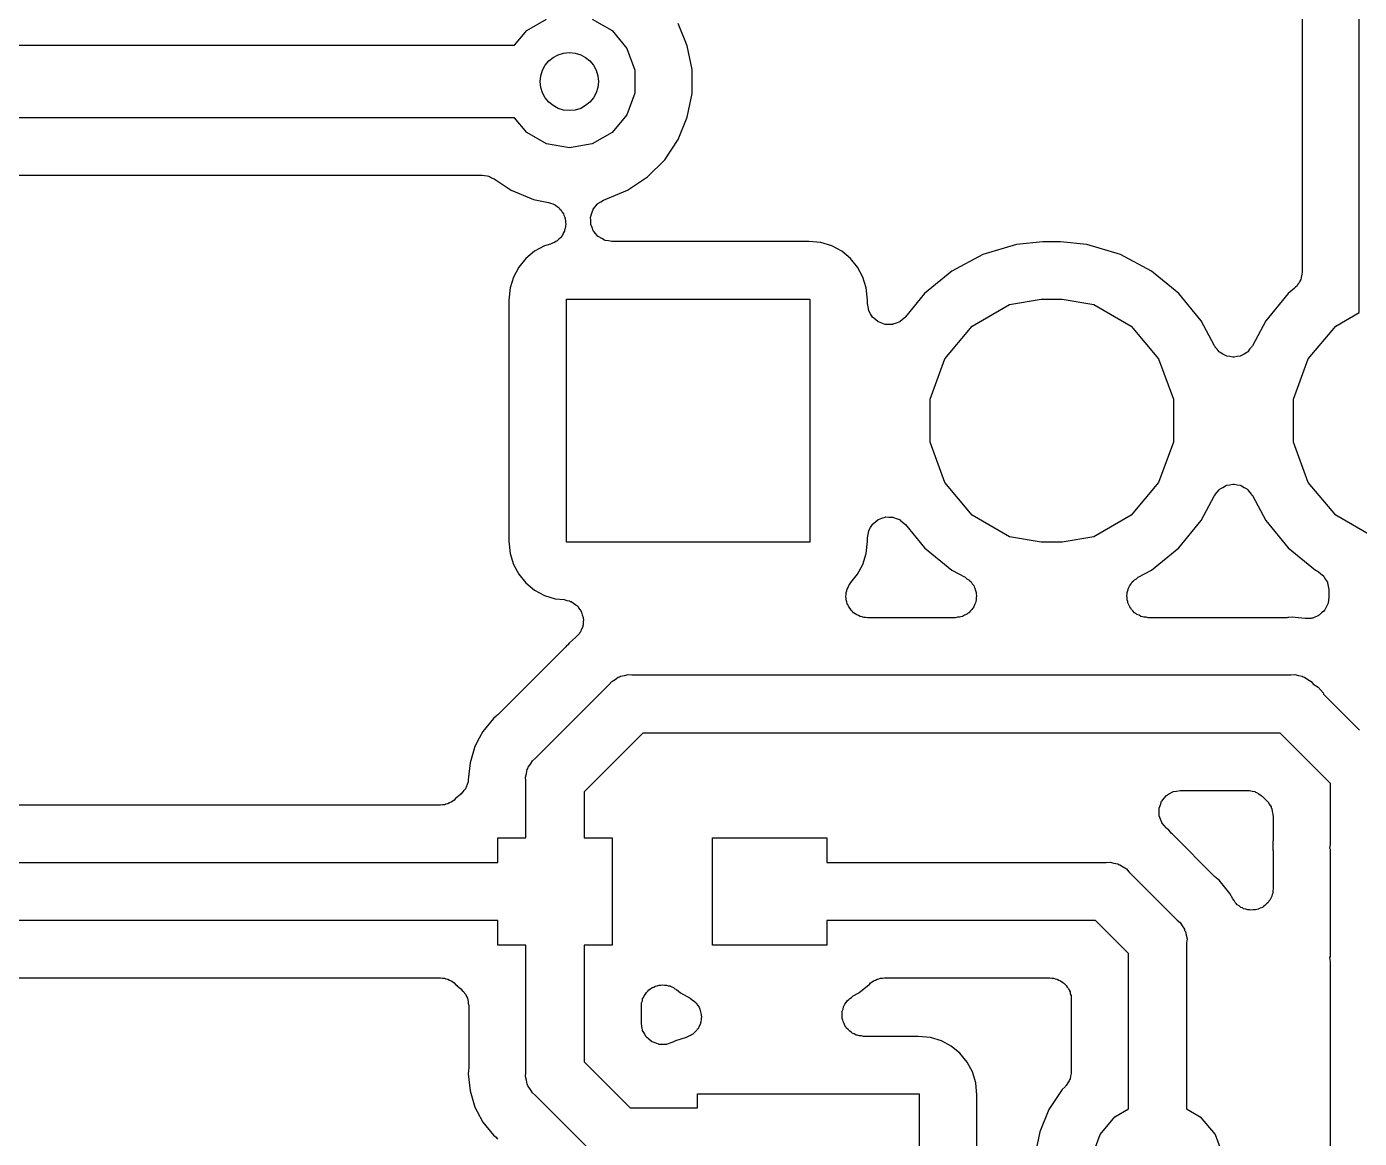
# Model space of a CAD drawing. Extents: x 91 to 190.2, y -113.9 to -59.9.
# Drawn here: x 111.2 to 120.51, y -99.36 to -91.59 of the extents above; entities that cross this region are included whole.
import ezdxf

# ---------------------------------------------------------------- set-up
doc = ezdxf.new("R2010")
doc.units = 0
doc.header["$MEASUREMENT"] = 0
doc.layers.add('BLACK', color=7, linetype='CONTINUOUS')

msp = doc.modelspace()

# ---------------------------------------------------------------- linework, layer by layer
at = {"layer": 'BLACK', "linetype": 'CONTINUOUS'}
for p, q in [((120.509, -93.5842), (120.509, -85.23)), ((120.109, -85.7747), (120.109, -93.3012)), ((114.606, -91.716), (114.692, -91.6144)), ((114.692, -91.6144), (114.831, -91.5337)), ((115.149, -91.5337), (115.288, -91.6144)), ((115.288, -91.6144), (115.392, -91.7379)), ((115.814, -91.72), (115.75, -91.564)), ((109.555, -91.716), (114.606, -91.716)), ((115.392, -91.7379), (115.447, -91.8894)), ((115.847, -91.8856), (115.814, -91.72)), ((115.447, -91.8894), (115.447, -92.0506)), ((115.847, -92.0544), (115.847, -91.8856)), ((115.447, -92.0506), (115.392, -92.2021)), ((115.814, -92.22), (115.847, -92.0544)), ((114.606, -92.224), (109.461, -92.224)), ((114.692, -92.3256), (114.606, -92.224)), ((115.392, -92.2021), (115.288, -92.3256)), ((115.75, -92.376), (115.814, -92.22)), ((114.831, -92.4063), (114.692, -92.3256)), ((115.288, -92.3256), (115.149, -92.4063)), ((114.99, -92.4343), (114.831, -92.4063)), ((115.149, -92.4063), (114.99, -92.4343)), ((115.656, -92.5164), (115.75, -92.376)), ((115.536, -92.6358), (115.656, -92.5164)), ((109.489, -92.624), (114.38, -92.624)), ((114.38, -92.624), (114.398, -92.6271)), ((114.398, -92.6271), (114.416, -92.6283)), ((114.416, -92.6283), (114.424, -92.6316)), ((114.424, -92.6316), (114.432, -92.633)), ((114.432, -92.633), (114.447, -92.642)), ((114.447, -92.642), (114.464, -92.6493)), ((115.396, -92.7296), (115.536, -92.6358)), ((114.464, -92.6493), (114.584, -92.7296)), ((114.584, -92.7296), (114.74, -92.7943)), ((115.229, -92.7988), (115.396, -92.7296)), ((114.74, -92.7943), (114.845, -92.8151)), ((114.845, -92.8151), (114.859, -92.8207)), ((114.859, -92.8207), (114.874, -92.8242)), ((114.874, -92.8242), (114.883, -92.8301)), ((114.883, -92.8301), (114.893, -92.8339)), ((115.171, -92.8448), (115.185, -92.8267)), ((115.185, -92.8267), (115.188, -92.825)), ((115.188, -92.825), (115.19, -92.8224)), ((115.19, -92.8224), (115.21, -92.811)), ((115.21, -92.811), (115.229, -92.7988)), ((114.893, -92.8339), (114.905, -92.8442)), ((114.905, -92.8442), (114.918, -92.8527)), ((114.918, -92.8527), (114.924, -92.8612)), ((114.924, -92.8612), (114.932, -92.8683)), ((114.932, -92.8683), (114.94, -92.8819)), ((114.94, -92.8819), (114.949, -92.8944)), ((114.949, -92.8944), (114.952, -92.9046)), ((114.952, -92.9046), (114.957, -92.914)), ((114.957, -92.914), (114.96, -92.9293)), ((115.138, -92.9178), (115.139, -92.9146)), ((115.139, -92.9406), (115.138, -92.9178)), ((115.139, -92.9113), (115.147, -92.8898)), ((115.139, -92.9146), (115.139, -92.9113)), ((115.147, -92.8898), (115.154, -92.8681)), ((115.154, -92.8681), (115.156, -92.8655)), ((115.156, -92.8655), (115.157, -92.8623)), ((115.157, -92.8623), (115.171, -92.8448)), ((114.955, -93.0165), (114.947, -93.0298)), ((114.957, -93.0061), (114.955, -93.0165)), ((114.961, -92.9962), (114.957, -93.0061)), ((114.96, -92.9293), (114.964, -92.9442)), ((114.962, -92.9807), (114.961, -92.9962)), ((114.965, -92.9655), (114.962, -92.9807)), ((114.964, -92.9442), (114.964, -92.9549)), ((114.964, -92.9549), (114.965, -92.9655)), ((115.139, -92.9634), (115.139, -92.9406)), ((115.14, -92.9665), (115.139, -92.9634)), ((115.14, -92.9698), (115.14, -92.9665)), ((115.149, -92.9909), (115.14, -92.9698)), ((115.157, -93.0123), (115.149, -92.9909)), ((115.159, -93.0149), (115.157, -93.0123)), ((115.16, -93.0179), (115.159, -93.0149)), ((115.175, -93.0348), (115.16, -93.0179)), ((114.859, -93.1057), (114.816, -93.1187)), ((114.873, -93.0987), (114.859, -93.1057)), ((114.887, -93.0937), (114.873, -93.0987)), ((114.896, -93.087), (114.887, -93.0937)), ((114.905, -93.0822), (114.896, -93.087)), ((114.916, -93.0708), (114.905, -93.0822)), ((114.928, -93.0611), (114.916, -93.0708)), ((114.934, -93.0519), (114.928, -93.0611)), ((114.941, -93.0442), (114.934, -93.0519)), ((114.947, -93.0298), (114.941, -93.0442)), ((115.19, -93.0522), (115.175, -93.0348)), ((115.193, -93.0539), (115.19, -93.0522)), ((115.195, -93.0563), (115.193, -93.0539)), ((115.216, -93.0669), (115.195, -93.0563)), ((115.235, -93.0783), (115.216, -93.0669)), ((115.239, -93.0789), (115.235, -93.0783)), ((115.241, -93.0804), (115.239, -93.0789)), ((115.264, -93.0834), (115.241, -93.0804)), ((115.287, -93.0873), (115.264, -93.0834)), ((116.663, -93.0873), (115.287, -93.0873)), ((116.748, -93.0958), (116.663, -93.0873)), ((116.824, -93.1187), (116.748, -93.0958)), ((118.115, -93.1081), (117.879, -93.1796)), ((118.299, -93.09), (118.115, -93.1081)), ((118.421, -93.09), (118.299, -93.09)), ((118.605, -93.1081), (118.421, -93.09)), ((118.841, -93.1796), (118.605, -93.1081)), ((114.747, -93.1558), (114.686, -93.2058)), ((114.816, -93.1187), (114.747, -93.1558)), ((116.893, -93.1558), (116.824, -93.1187)), ((116.954, -93.2058), (116.893, -93.1558)), ((117.879, -93.1796), (117.662, -93.2956)), ((119.058, -93.2956), (118.841, -93.1796)), ((114.636, -93.2667), (114.599, -93.3362)), ((114.686, -93.2058), (114.636, -93.2667)), ((117.004, -93.2667), (116.954, -93.2058)), ((117.041, -93.3362), (117.004, -93.2667)), ((117.662, -93.2956), (117.472, -93.4518)), ((119.248, -93.4518), (119.058, -93.2956)), ((114.599, -93.3362), (114.576, -93.4116)), ((117.064, -93.4116), (117.041, -93.3362)), ((120.08, -93.3869), (120.074, -93.3976)), ((120.088, -93.3776), (120.08, -93.3869)), ((120.093, -93.3645), (120.088, -93.3776)), ((120.1, -93.3525), (120.093, -93.3645)), ((120.102, -93.3403), (120.1, -93.3525)), ((120.106, -93.3288), (120.102, -93.3403)), ((120.107, -93.3149), (120.106, -93.3288)), ((120.109, -93.3012), (120.107, -93.3149)), ((114.576, -93.4116), (114.567, -93.4974)), ((117.073, -93.4974), (117.064, -93.4116)), ((117.472, -93.4518), (117.339, -93.6142)), ((119.404, -93.6422), (119.248, -93.4518)), ((120.012, -93.4518), (119.856, -93.6422)), ((120.054, -93.4171), (120.012, -93.4518)), ((120.063, -93.4065), (120.054, -93.4171)), ((120.074, -93.3976), (120.063, -93.4065)), ((114.567, -93.4974), (114.567, -95.1826)), ((114.97, -95.19), (114.97, -93.49)), ((114.97, -93.49), (116.67, -93.49)), ((116.67, -93.49), (116.67, -95.19)), ((117.073, -93.519), (117.073, -93.4974)), ((117.073, -93.5198), (117.073, -93.519)), ((117.073, -93.5207), (117.073, -93.5198)), ((117.077, -93.5454), (117.073, -93.5207)), ((117.082, -93.5703), (117.077, -93.5454)), ((117.082, -93.571), (117.082, -93.5703)), ((117.082, -93.5719), (117.082, -93.571)), ((117.095, -93.5935), (117.082, -93.5719)), ((117.805, -93.6788), (118.065, -93.5289)), ((118.065, -93.5289), (118.286, -93.49)), ((118.286, -93.49), (118.434, -93.49)), ((118.434, -93.49), (118.655, -93.5289)), ((118.655, -93.5289), (118.915, -93.6788)), ((117.108, -93.6154), (117.095, -93.5935)), ((117.108, -93.616), (117.108, -93.6154)), ((117.109, -93.6167), (117.108, -93.616)), ((117.128, -93.6327), (117.109, -93.6167)), ((117.148, -93.6489), (117.128, -93.6327)), ((117.148, -93.6492), (117.148, -93.6489)), ((117.149, -93.6497), (117.148, -93.6492)), ((117.173, -93.6581), (117.149, -93.6497)), ((117.197, -93.6667), (117.173, -93.6581)), ((117.198, -93.667), (117.197, -93.6667)), ((117.197, -93.6667), (117.197, -93.6667)), ((117.223, -93.6667), (117.198, -93.667)), ((117.249, -93.6667), (117.223, -93.6667)), ((117.25, -93.6664), (117.249, -93.6665)), ((117.249, -93.6665), (117.249, -93.6667)), ((117.274, -93.6576), (117.25, -93.6664)), ((117.298, -93.6489), (117.274, -93.6576)), ((117.299, -93.6481), (117.298, -93.6484)), ((117.298, -93.6484), (117.298, -93.6489)), ((117.318, -93.6317), (117.299, -93.6481)), ((117.338, -93.6154), (117.318, -93.6317)), ((117.339, -93.6142), (117.338, -93.6147)), ((117.338, -93.6147), (117.338, -93.6154)), ((119.498, -93.8168), (119.404, -93.6422)), ((119.856, -93.6422), (119.762, -93.8168)), ((120.345, -93.6788), (120.509, -93.5842)), ((117.613, -93.9084), (117.805, -93.6788)), ((118.915, -93.6788), (119.107, -93.9084)), ((120.153, -93.9084), (120.345, -93.6788)), ((119.501, -93.8207), (119.498, -93.8168)), ((119.503, -93.8253), (119.501, -93.8207)), ((119.517, -93.8411), (119.503, -93.8253)), ((119.53, -93.8578), (119.517, -93.8411)), ((119.743, -93.8411), (119.73, -93.8578)), ((119.757, -93.8253), (119.743, -93.8411)), ((119.759, -93.8207), (119.757, -93.8253)), ((119.762, -93.8168), (119.759, -93.8207)), ((117.51, -94.1901), (117.613, -93.9084)), ((119.107, -93.9084), (119.21, -94.1901)), ((119.534, -93.8604), (119.53, -93.8578)), ((119.537, -93.8641), (119.534, -93.8604)), ((119.556, -93.8741), (119.537, -93.8641)), ((119.574, -93.8853), (119.556, -93.8741)), ((119.579, -93.8863), (119.574, -93.8853)), ((119.583, -93.8887), (119.579, -93.8863)), ((119.604, -93.8917), (119.583, -93.8887)), ((119.625, -93.896), (119.604, -93.8917)), ((119.63, -93.8953), (119.625, -93.896)), ((119.635, -93.896), (119.63, -93.8953)), ((119.656, -93.8917), (119.635, -93.896)), ((119.677, -93.8887), (119.656, -93.8917)), ((119.681, -93.8863), (119.677, -93.8887)), ((119.686, -93.8853), (119.681, -93.8863)), ((119.704, -93.8741), (119.686, -93.8853)), ((119.723, -93.8641), (119.704, -93.8741)), ((119.726, -93.8604), (119.723, -93.8641)), ((119.73, -93.8578), (119.726, -93.8604)), ((120.05, -94.1901), (120.153, -93.9084)), ((117.51, -94.4899), (117.51, -94.1901)), ((119.21, -94.1901), (119.21, -94.4899)), ((120.05, -94.4899), (120.05, -94.1901)), ((117.613, -94.7716), (117.51, -94.4899)), ((119.21, -94.4899), (119.107, -94.7716)), ((120.153, -94.7716), (120.05, -94.4899)), ((117.805, -95.0012), (117.613, -94.7716)), ((119.107, -94.7716), (118.915, -95.0012)), ((119.583, -94.7913), (119.604, -94.7883)), ((119.604, -94.7883), (119.625, -94.784)), ((119.625, -94.784), (119.63, -94.7847)), ((119.63, -94.7847), (119.635, -94.784)), ((119.635, -94.784), (119.656, -94.7883)), ((119.656, -94.7883), (119.677, -94.7913)), ((120.345, -95.0012), (120.153, -94.7716)), ((119.404, -95.0378), (119.498, -94.8632)), ((119.498, -94.8632), (119.501, -94.8593)), ((119.501, -94.8593), (119.503, -94.8547)), ((119.503, -94.8547), (119.517, -94.8389)), ((119.517, -94.8389), (119.53, -94.8222)), ((119.53, -94.8222), (119.534, -94.8196)), ((119.534, -94.8196), (119.537, -94.8159)), ((119.537, -94.8159), (119.556, -94.8059)), ((119.556, -94.8059), (119.574, -94.7947)), ((119.574, -94.7947), (119.579, -94.7937)), ((119.579, -94.7937), (119.583, -94.7913)), ((119.677, -94.7913), (119.681, -94.7937)), ((119.681, -94.7937), (119.686, -94.7947)), ((119.686, -94.7947), (119.704, -94.8059)), ((119.704, -94.8059), (119.723, -94.8159)), ((119.723, -94.8159), (119.726, -94.8196)), ((119.726, -94.8196), (119.73, -94.8222)), ((119.73, -94.8222), (119.743, -94.8389)), ((119.743, -94.8389), (119.757, -94.8547)), ((119.757, -94.8547), (119.759, -94.8593)), ((119.759, -94.8593), (119.762, -94.8632)), ((119.762, -94.8632), (119.856, -95.0378)), ((117.095, -95.0865), (117.108, -95.0646)), ((117.108, -95.064), (117.109, -95.0633)), ((117.108, -95.0646), (117.108, -95.064)), ((117.109, -95.0633), (117.128, -95.0473)), ((117.128, -95.0473), (117.148, -95.0311)), ((117.148, -95.0308), (117.149, -95.0303)), ((117.148, -95.0311), (117.148, -95.0308)), ((117.149, -95.0303), (117.173, -95.0219)), ((117.173, -95.0219), (117.197, -95.0133)), ((117.197, -95.0133), (117.198, -95.013)), ((117.197, -95.0133), (117.197, -95.0133)), ((117.198, -95.013), (117.223, -95.0133)), ((117.223, -95.0133), (117.249, -95.0133)), ((117.249, -95.0133), (117.249, -95.0135)), ((117.249, -95.0135), (117.25, -95.0136)), ((117.25, -95.0136), (117.274, -95.0224)), ((117.274, -95.0224), (117.298, -95.0311)), ((117.298, -95.0311), (117.298, -95.0316)), ((117.298, -95.0316), (117.299, -95.0319)), ((117.299, -95.0319), (117.318, -95.0483)), ((117.318, -95.0483), (117.338, -95.0646)), ((117.338, -95.0646), (117.338, -95.0653)), ((117.338, -95.0653), (117.339, -95.0658)), ((117.339, -95.0658), (117.472, -95.2282)), ((118.065, -95.1511), (117.805, -95.0012)), ((118.915, -95.0012), (118.655, -95.1511)), ((119.248, -95.2282), (119.404, -95.0378)), ((119.856, -95.0378), (120.012, -95.2282)), ((120.605, -95.1511), (120.345, -95.0012)), ((117.073, -95.1593), (117.077, -95.1346)), ((117.073, -95.1602), (117.073, -95.1593)), ((117.073, -95.161), (117.073, -95.1602)), ((117.077, -95.1346), (117.082, -95.1097)), ((117.082, -95.1081), (117.095, -95.0865)), ((117.082, -95.109), (117.082, -95.1081)), ((117.082, -95.1097), (117.082, -95.109)), ((118.286, -95.19), (118.065, -95.1511)), ((118.655, -95.1511), (118.434, -95.19)), ((114.567, -95.1826), (114.576, -95.2684)), ((116.67, -95.19), (114.97, -95.19)), ((117.064, -95.2684), (117.073, -95.1826)), ((117.073, -95.1826), (117.073, -95.161)), ((117.472, -95.2282), (117.662, -95.3844)), ((118.434, -95.19), (118.286, -95.19)), ((119.058, -95.3844), (119.248, -95.2282)), ((120.012, -95.2282), (120.202, -95.3844)), ((114.576, -95.2684), (114.599, -95.3438)), ((114.599, -95.3438), (114.636, -95.4133)), ((117.004, -95.4133), (117.041, -95.3438)), ((117.041, -95.3438), (117.064, -95.2684)), ((114.636, -95.4133), (114.686, -95.4742)), ((116.956, -95.4716), (117.004, -95.4133)), ((117.662, -95.3844), (117.756, -95.4345)), ((117.756, -95.4345), (117.768, -95.4441)), ((118.952, -95.4441), (118.964, -95.4345)), ((118.964, -95.4345), (119.058, -95.3844)), ((120.202, -95.3844), (120.218, -95.3926)), ((120.218, -95.3926), (120.219, -95.3941)), ((120.219, -95.3941), (120.222, -95.3949)), ((120.222, -95.3949), (120.24, -95.4101)), ((120.24, -95.4101), (120.258, -95.4247)), ((120.258, -95.4247), (120.26, -95.4268)), ((120.26, -95.4268), (120.262, -95.4284)), ((120.262, -95.4284), (120.274, -95.4489)), ((114.686, -95.4742), (114.747, -95.5242)), ((114.747, -95.5242), (114.816, -95.5613)), ((116.925, -95.5408), (116.929, -95.5292)), ((116.929, -95.5292), (116.931, -95.517)), ((116.931, -95.517), (116.938, -95.5049)), ((116.938, -95.5049), (116.942, -95.4918)), ((116.942, -95.4918), (116.95, -95.4824)), ((116.95, -95.4824), (116.956, -95.4716)), ((117.768, -95.4441), (117.782, -95.4519)), ((117.782, -95.4519), (117.789, -95.4601)), ((117.789, -95.4601), (117.797, -95.4667)), ((117.797, -95.4667), (117.805, -95.4799)), ((117.805, -95.4799), (117.815, -95.4918)), ((117.815, -95.4918), (117.819, -95.5018)), ((117.819, -95.5018), (117.824, -95.5109)), ((117.824, -95.5109), (117.828, -95.5261)), ((117.828, -95.5261), (117.833, -95.5408)), ((118.887, -95.5408), (118.892, -95.5261)), ((118.892, -95.5261), (118.896, -95.5109)), ((118.896, -95.5109), (118.901, -95.5018)), ((118.901, -95.5018), (118.905, -95.4918)), ((118.905, -95.4918), (118.915, -95.4799)), ((118.915, -95.4799), (118.923, -95.4667)), ((118.923, -95.4667), (118.931, -95.4601)), ((118.931, -95.4601), (118.938, -95.4519)), ((118.938, -95.4519), (118.952, -95.4441)), ((120.274, -95.4489), (120.286, -95.469)), ((120.286, -95.469), (120.287, -95.4714)), ((120.287, -95.4714), (120.288, -95.4735)), ((120.288, -95.4735), (120.292, -95.4968)), ((120.292, -95.4968), (120.297, -95.5199)), ((120.297, -95.5199), (120.296, -95.5224)), ((120.296, -95.5224), (120.297, -95.5249)), ((120.297, -95.5249), (120.297, -95.5737)), ((114.816, -95.5613), (114.892, -95.5842)), ((114.892, -95.5842), (114.953, -95.5903)), ((114.953, -95.5903), (114.972, -95.5956)), ((114.972, -95.5956), (114.991, -95.5992)), ((114.991, -95.5992), (114.997, -95.6025)), ((114.997, -95.6025), (115.003, -95.6043)), ((115.003, -95.6043), (115.019, -95.6157)), ((115.019, -95.6157), (115.036, -95.6257)), ((115.036, -95.6257), (115.04, -95.6308)), ((116.922, -95.5684), (116.925, -95.5547)), ((116.925, -95.5805), (116.922, -95.5684)), ((116.925, -95.5547), (116.925, -95.5408)), ((116.925, -95.5928), (116.925, -95.5805)), ((116.929, -95.6059), (116.925, -95.5928)), ((116.932, -95.6196), (116.929, -95.6059)), ((116.938, -95.6302), (116.932, -95.6196)), ((117.828, -95.6135), (117.821, -95.6272)), ((117.829, -95.6029), (117.828, -95.6135)), ((117.833, -95.5928), (117.829, -95.6029)), ((117.833, -95.5408), (117.833, -95.5514)), ((117.833, -95.5514), (117.835, -95.5619)), ((117.835, -95.5619), (117.833, -95.5773)), ((117.833, -95.5773), (117.833, -95.5928)), ((118.885, -95.5619), (118.887, -95.5514)), ((118.887, -95.5773), (118.885, -95.5619)), ((118.887, -95.5514), (118.887, -95.5408)), ((118.887, -95.5928), (118.887, -95.5773)), ((118.891, -95.6029), (118.887, -95.5928)), ((118.892, -95.6135), (118.891, -95.6029)), ((118.899, -95.6272), (118.892, -95.6135)), ((120.288, -95.625), (120.278, -95.6426)), ((120.289, -95.6193), (120.288, -95.625)), ((120.291, -95.6141), (120.289, -95.6193)), ((120.293, -95.5938), (120.291, -95.6141)), ((120.297, -95.5737), (120.293, -95.5938)), ((115.04, -95.6308), (115.046, -95.6347)), ((115.046, -95.6347), (115.057, -95.6508)), ((115.057, -95.6508), (115.069, -95.666)), ((115.069, -95.666), (115.071, -95.6722)), ((115.071, -95.6722), (115.075, -95.6777)), ((115.075, -95.6777), (115.08, -95.6966)), ((115.08, -95.6966), (115.087, -95.7151)), ((115.087, -95.7151), (115.087, -95.7217)), ((116.942, -95.6418), (116.938, -95.6302)), ((116.951, -95.6525), (116.942, -95.6418)), ((116.958, -95.6645), (116.951, -95.6525)), ((116.968, -95.6723), (116.958, -95.6645)), ((116.976, -95.6817), (116.968, -95.6723)), ((116.988, -95.6887), (116.976, -95.6817)), ((116.999, -95.6975), (116.988, -95.6887)), ((117.01, -95.7016), (116.999, -95.6975)), ((117.021, -95.7078), (117.01, -95.7016)), ((117.035, -95.7102), (117.021, -95.7078)), ((117.048, -95.7148), (117.035, -95.7102)), ((117.06, -95.7147), (117.048, -95.7148)), ((117.072, -95.7168), (117.06, -95.7147)), ((117.685, -95.7168), (117.072, -95.7168)), ((117.701, -95.7141), (117.685, -95.7168)), ((117.716, -95.7136), (117.701, -95.7141)), ((117.726, -95.7096), (117.716, -95.7136)), ((117.737, -95.7078), (117.726, -95.7096)), ((117.75, -95.7), (117.737, -95.7078)), ((117.764, -95.6942), (117.75, -95.7)), ((117.772, -95.687), (117.764, -95.6942)), ((117.782, -95.6817), (117.772, -95.687)), ((117.792, -95.6698), (117.782, -95.6817)), ((117.803, -95.6594), (117.792, -95.6698)), ((117.808, -95.65), (117.803, -95.6594)), ((117.815, -95.6418), (117.808, -95.65)), ((117.821, -95.6272), (117.815, -95.6418)), ((118.905, -95.6418), (118.899, -95.6272)), ((118.912, -95.65), (118.905, -95.6418)), ((118.917, -95.6594), (118.912, -95.65)), ((118.928, -95.6698), (118.917, -95.6594)), ((118.938, -95.6817), (118.928, -95.6698)), ((118.948, -95.687), (118.938, -95.6817)), ((118.956, -95.6942), (118.948, -95.687)), ((118.97, -95.7), (118.956, -95.6942)), ((118.983, -95.7078), (118.97, -95.7)), ((118.994, -95.7096), (118.983, -95.7078)), ((119.004, -95.7136), (118.994, -95.7096)), ((119.019, -95.7141), (119.004, -95.7136)), ((119.035, -95.7168), (119.019, -95.7141)), ((120.003, -95.7168), (119.035, -95.7168)), ((120.01, -95.7155), (120.003, -95.7168)), ((120.018, -95.7161), (120.01, -95.7155)), ((120.04, -95.7139), (120.018, -95.7161)), ((120.062, -95.7161), (120.04, -95.7139)), ((120.132, -95.723), (120.062, -95.7161)), ((120.062, -95.7161), (120.062, -95.7161)), ((120.178, -95.7194), (120.173, -95.7214)), ((120.184, -95.719), (120.178, -95.7194)), ((120.203, -95.7106), (120.184, -95.719)), ((120.222, -95.7036), (120.203, -95.7106)), ((120.226, -95.6999), (120.222, -95.7036)), ((120.231, -95.6975), (120.226, -95.6999)), ((120.246, -95.6832), (120.231, -95.6975)), ((120.262, -95.6701), (120.246, -95.6832)), ((120.265, -95.6651), (120.262, -95.6701)), ((120.269, -95.661), (120.265, -95.6651)), ((120.278, -95.6426), (120.269, -95.661)), ((115.075, -95.7976), (115.068, -95.816)), ((115.083, -95.78), (115.075, -95.7976)), ((115.084, -95.7734), (115.083, -95.78)), ((115.086, -95.7672), (115.084, -95.7734)), ((115.088, -95.7281), (115.086, -95.7476)), ((115.086, -95.7476), (115.086, -95.7672)), ((115.087, -95.7217), (115.088, -95.7281)), ((120.152, -95.7214), (120.132, -95.723)), ((120.173, -95.7214), (120.152, -95.7214)), ((114.99, -95.8914), (114.976, -95.9087)), ((115.034, -95.8555), (114.99, -95.8914)), ((115.046, -95.8407), (115.034, -95.8555)), ((115.061, -95.8269), (115.046, -95.8407)), ((115.063, -95.821), (115.061, -95.8269)), ((115.068, -95.816), (115.063, -95.821)), ((114.966, -95.9196), (114.49, -96.3959)), ((114.97, -95.9136), (114.966, -95.9196)), ((114.976, -95.9087), (114.97, -95.9136)), ((114.753, -96.6986), (115.269, -96.1826)), ((115.269, -96.1826), (115.286, -96.1619)), ((115.286, -96.1619), (115.309, -96.1485)), ((115.309, -96.1485), (115.331, -96.133)), ((115.331, -96.133), (115.34, -96.1306)), ((115.34, -96.1306), (115.348, -96.1261)), ((115.348, -96.1261), (115.375, -96.1214)), ((115.375, -96.1214), (115.401, -96.1145)), ((115.401, -96.1145), (115.427, -96.1168)), ((115.427, -96.1168), (120.031, -96.1168)), ((120.031, -96.1168), (120.058, -96.1145)), ((120.058, -96.1145), (120.084, -96.1214)), ((120.084, -96.1214), (120.111, -96.1261)), ((120.111, -96.1261), (120.118, -96.1306)), ((120.118, -96.1306), (120.127, -96.133)), ((120.127, -96.133), (120.149, -96.1485)), ((120.149, -96.1485), (120.173, -96.1619)), ((120.173, -96.1619), (120.19, -96.1826)), ((120.19, -96.1826), (120.191, -96.1841)), ((120.191, -96.1841), (120.222, -96.2015)), ((120.222, -96.2015), (120.256, -96.2426)), ((120.256, -96.2426), (120.26, -96.2522)), ((120.26, -96.2522), (120.51, -96.5026)), ((114.461, -96.42), (114.386, -96.5119)), ((114.479, -96.4058), (114.461, -96.42)), ((114.484, -96.4002), (114.479, -96.4058)), ((114.49, -96.3959), (114.484, -96.4002)), ((114.386, -96.5119), (114.361, -96.5583)), ((115.503, -96.5232), (115.093, -96.9328)), ((119.956, -96.5232), (115.503, -96.5232)), ((120.307, -96.8742), (119.956, -96.5232)), ((114.33, -96.6166), (114.296, -96.7304)), ((114.361, -96.5583), (114.33, -96.6166)), ((114.361, -96.5583), (114.361, -96.5583)), ((114.296, -96.7304), (114.284, -96.85)), ((114.703, -96.7614), (114.718, -96.7393)), ((114.718, -96.7393), (114.732, -96.716)), ((114.732, -96.716), (114.753, -96.6986)), ((114.684, -96.8306), (114.691, -96.8046)), ((114.687, -96.8575), (114.684, -96.8306)), ((114.691, -96.8046), (114.696, -96.778)), ((114.696, -96.778), (114.701, -96.7702)), ((114.701, -96.7702), (114.703, -96.7614)), ((114.251, -96.9266), (114.239, -96.9425)), ((114.264, -96.9117), (114.251, -96.9266)), ((114.266, -96.9055), (114.264, -96.9117)), ((114.27, -96.9001), (114.266, -96.9055)), ((114.275, -96.8813), (114.27, -96.9001)), ((114.282, -96.8629), (114.275, -96.8813)), ((114.284, -96.85), (114.282, -96.8563)), ((114.282, -96.8563), (114.282, -96.8629)), ((114.687, -97.255), (114.687, -96.8575)), ((119.208, -96.9322), (119.232, -96.9279)), ((119.232, -96.9279), (119.257, -96.9232)), ((119.257, -96.9232), (119.258, -96.9233)), ((119.258, -96.9233), (119.259, -96.9232)), ((119.259, -96.9232), (119.728, -96.9232)), ((119.728, -96.9232), (119.735, -96.9243)), ((119.735, -96.9243), (119.741, -96.9238)), ((119.741, -96.9238), (119.76, -96.9288)), ((119.76, -96.9288), (119.779, -96.9322)), ((120.307, -97.0222), (120.307, -96.8742)), ((114.128, -97.0199), (114.117, -97.0242)), ((114.14, -97.0178), (114.128, -97.0199)), ((114.152, -97.0108), (114.14, -97.0178)), ((114.165, -97.0059), (114.152, -97.0108)), ((114.175, -96.9979), (114.165, -97.0059)), ((114.185, -96.9917), (114.175, -96.9979)), ((114.194, -96.981), (114.185, -96.9917)), ((114.205, -96.972), (114.194, -96.981)), ((114.206, -96.9708), (114.205, -96.972)), ((114.23, -96.9512), (114.206, -96.9708)), ((114.234, -96.9462), (114.23, -96.9512)), ((114.239, -96.9425), (114.234, -96.9462)), ((115.093, -96.9328), (115.093, -97.255)), ((119.12, -97.0235), (119.128, -96.9996)), ((119.128, -96.9996), (119.129, -96.999)), ((119.129, -96.9982), (119.145, -96.9788)), ((119.129, -96.999), (119.129, -96.9982)), ((119.145, -96.9788), (119.161, -96.9594)), ((119.161, -96.9594), (119.162, -96.9589)), ((119.162, -96.9583), (119.184, -96.9457)), ((119.162, -96.9589), (119.162, -96.9583)), ((119.184, -96.9457), (119.206, -96.9328)), ((119.206, -96.9328), (119.207, -96.9327)), ((119.207, -96.9327), (119.208, -96.9322)), ((119.779, -96.9322), (119.785, -96.9355)), ((119.785, -96.9355), (119.791, -96.9373)), ((119.791, -96.9373), (119.807, -96.9485)), ((119.807, -96.9485), (119.824, -96.9583)), ((119.824, -96.9583), (119.829, -96.9633)), ((119.829, -96.9633), (119.834, -96.9671)), ((119.834, -96.9671), (119.863, -96.9959)), ((119.863, -96.9959), (119.867, -97.0013)), ((119.867, -97.0013), (119.872, -97.0056)), ((119.872, -97.0056), (119.882, -97.0225)), ((119.882, -97.0225), (119.893, -97.0386)), ((120.307, -97.2922), (120.307, -97.0222)), ((120.307, -97.0222), (120.307, -97.0222)), ((114.089, -97.0268), (110.072, -97.0268)), ((114.103, -97.0244), (114.089, -97.0268)), ((114.117, -97.0242), (114.103, -97.0244)), ((119.111, -97.0472), (119.12, -97.0235)), ((119.111, -97.048), (119.111, -97.0472)), ((119.111, -97.0488), (119.111, -97.048)), ((119.111, -97.074), (119.111, -97.0488)), ((119.111, -97.0992), (119.111, -97.074)), ((119.111, -97.1), (119.111, -97.0992)), ((119.111, -97.1009), (119.111, -97.1)), ((119.12, -97.1245), (119.111, -97.1009)), ((119.893, -97.0386), (119.894, -97.045)), ((119.894, -97.045), (119.898, -97.0507)), ((119.898, -97.0507), (119.901, -97.07)), ((119.901, -97.07), (119.906, -97.0889)), ((119.906, -97.0889), (119.906, -97.0955)), ((119.906, -97.0955), (119.907, -97.102)), ((119.907, -97.102), (119.907, -97.273)), ((119.129, -97.1482), (119.12, -97.1245)), ((119.129, -97.1488), (119.129, -97.1482)), ((119.13, -97.1496), (119.129, -97.1488)), ((119.146, -97.1687), (119.13, -97.1496)), ((119.162, -97.1881), (119.146, -97.1687)), ((119.163, -97.1885), (119.162, -97.1881)), ((119.164, -97.1892), (119.163, -97.1885)), ((119.179, -97.2014), (119.164, -97.1892)), ((119.193, -97.2187), (119.179, -97.2014)), ((114.49, -97.4268), (114.49, -97.255)), ((114.49, -97.255), (114.687, -97.255)), ((115.093, -97.255), (115.29, -97.255)), ((115.29, -97.255), (115.29, -98.005)), ((115.99, -98.005), (115.99, -97.255)), ((115.99, -97.255), (116.79, -97.255)), ((116.79, -97.255), (116.79, -97.4268)), ((119.198, -97.2236), (119.193, -97.2187)), ((119.203, -97.2296), (119.198, -97.2236)), ((119.5, -97.5273), (119.203, -97.2296)), ((119.906, -97.2877), (119.904, -97.31)), ((119.907, -97.273), (119.906, -97.2803)), ((119.906, -97.2803), (119.906, -97.2877)), ((120.304, -97.328), (120.307, -97.3011)), ((120.307, -97.3011), (120.307, -97.2922)), ((120.307, -97.2922), (120.307, -97.2922)), ((119.904, -97.31), (119.906, -97.3323)), ((119.906, -97.3323), (119.906, -97.3397)), ((119.906, -97.3397), (119.907, -97.347)), ((119.907, -97.347), (119.907, -97.611)), ((120.307, -97.3367), (120.304, -97.328)), ((120.307, -98.0832), (120.307, -97.3367)), ((109.844, -97.4268), (114.49, -97.4268)), ((116.79, -97.4268), (118.741, -97.4268)), ((118.741, -97.4268), (118.768, -97.4245)), ((118.768, -97.4245), (118.794, -97.4314)), ((118.794, -97.4314), (118.821, -97.4361)), ((118.821, -97.4361), (118.828, -97.4406)), ((118.828, -97.4406), (118.837, -97.443)), ((118.837, -97.443), (118.859, -97.4585)), ((118.859, -97.4585), (118.883, -97.4719)), ((118.883, -97.4719), (118.9, -97.4926)), ((118.9, -97.4926), (119.237, -97.83)), ((119.506, -97.5316), (119.5, -97.5273)), ((119.511, -97.5372), (119.506, -97.5316)), ((119.529, -97.5514), (119.511, -97.5372)), ((119.604, -97.6433), (119.529, -97.5514)), ((119.625, -97.6817), (119.604, -97.6433)), ((119.898, -97.6623), (119.89, -97.6758)), ((119.9, -97.6518), (119.898, -97.6623)), ((119.904, -97.6418), (119.9, -97.6518)), ((119.907, -97.611), (119.904, -97.6263)), ((119.904, -97.6263), (119.904, -97.6418)), ((119.634, -97.6939), (119.625, -97.6817)), ((119.642, -97.7074), (119.634, -97.6939)), ((119.65, -97.7143), (119.642, -97.7074)), ((119.657, -97.7227), (119.65, -97.7143)), ((119.67, -97.7309), (119.657, -97.7227)), ((119.682, -97.7409), (119.67, -97.7309)), ((119.692, -97.7445), (119.682, -97.7409)), ((119.701, -97.7502), (119.692, -97.7445)), ((119.716, -97.7534), (119.701, -97.7502)), ((119.731, -97.7587), (119.716, -97.7534)), ((119.741, -97.7587), (119.731, -97.7587)), ((119.752, -97.7609), (119.741, -97.7587)), ((119.767, -97.7587), (119.752, -97.7609)), ((119.783, -97.7587), (119.767, -97.7587)), ((119.793, -97.755), (119.783, -97.7587)), ((119.803, -97.7535), (119.793, -97.755)), ((119.817, -97.7462), (119.803, -97.7535)), ((119.832, -97.7409), (119.817, -97.7462)), ((119.84, -97.734), (119.832, -97.7409)), ((119.849, -97.729), (119.84, -97.734)), ((119.86, -97.7174), (119.849, -97.729)), ((119.872, -97.7074), (119.86, -97.7174)), ((119.877, -97.6981), (119.872, -97.7074)), ((119.884, -97.6902), (119.877, -97.6981)), ((119.89, -97.6758), (119.884, -97.6902)), ((114.49, -97.8332), (109.769, -97.8332)), ((114.49, -98.005), (114.49, -97.8332)), ((118.666, -97.8332), (116.79, -97.8332)), ((116.79, -97.8332), (116.79, -98.005)), ((118.897, -98.0642), (118.666, -97.8332)), ((119.237, -97.83), (119.258, -97.8474)), ((119.258, -97.8474), (119.272, -97.8707)), ((119.272, -97.8707), (119.287, -97.8928)), ((119.287, -97.8928), (119.289, -97.9016)), ((119.289, -97.9016), (119.294, -97.9094)), ((119.294, -97.9094), (119.299, -97.936)), ((119.299, -97.936), (119.306, -97.962)), ((114.687, -98.005), (114.49, -98.005)), ((114.687, -98.8961), (114.687, -98.005)), ((115.29, -98.005), (115.093, -98.005)), ((115.093, -98.005), (115.093, -98.8208)), ((116.79, -98.005), (115.99, -98.005)), ((119.306, -97.962), (119.303, -97.9889)), ((119.303, -97.9889), (119.303, -99.1494)), ((118.897, -99.1494), (118.897, -98.0642)), ((120.304, -98.092), (120.307, -98.0832)), ((120.307, -98.1189), (120.304, -98.092)), ((120.307, -100.461), (120.307, -98.1189)), ((109.797, -98.2332), (114.089, -98.2332)), ((114.089, -98.2332), (114.103, -98.2356)), ((117.177, -98.2356), (117.191, -98.2332)), ((117.191, -98.2332), (118.347, -98.2332)), ((118.347, -98.2332), (118.36, -98.2355)), ((114.103, -98.2356), (114.117, -98.2358)), ((114.117, -98.2358), (114.128, -98.2401)), ((114.128, -98.2401), (114.14, -98.2422)), ((114.14, -98.2422), (114.152, -98.2492)), ((114.152, -98.2492), (114.165, -98.2541)), ((114.165, -98.2541), (114.175, -98.2621)), ((114.175, -98.2621), (114.185, -98.2683)), ((114.185, -98.2683), (114.194, -98.279)), ((114.194, -98.279), (114.205, -98.288)), ((114.205, -98.288), (114.206, -98.2892)), ((114.206, -98.2892), (114.232, -98.3107)), ((114.232, -98.3107), (114.241, -98.3213)), ((114.241, -98.3213), (114.252, -98.3302)), ((115.538, -98.3276), (115.546, -98.318)), ((115.546, -98.318), (115.558, -98.3109)), ((115.558, -98.3109), (115.568, -98.302)), ((115.568, -98.302), (115.58, -98.2978)), ((115.58, -98.2978), (115.59, -98.2915)), ((115.59, -98.2915), (115.604, -98.2889)), ((115.604, -98.2889), (115.617, -98.2842)), ((115.617, -98.2842), (115.629, -98.2842)), ((115.629, -98.2842), (115.642, -98.2819)), ((115.642, -98.2819), (115.655, -98.2842)), ((115.655, -98.2842), (115.669, -98.2842)), ((115.669, -98.2842), (115.681, -98.2884)), ((115.681, -98.2884), (115.693, -98.2904)), ((115.693, -98.2904), (115.705, -98.2972)), ((115.705, -98.2972), (115.718, -98.302)), ((115.718, -98.302), (115.728, -98.3099)), ((115.728, -98.3099), (115.738, -98.3159)), ((115.738, -98.3159), (115.767, -98.3392)), ((117.013, -98.3392), (117.074, -98.2892)), ((117.074, -98.2892), (117.075, -98.288)), ((117.075, -98.288), (117.086, -98.279)), ((117.086, -98.279), (117.095, -98.2683)), ((117.095, -98.2683), (117.105, -98.2621)), ((117.105, -98.2621), (117.115, -98.2541)), ((117.115, -98.2541), (117.128, -98.2492)), ((117.128, -98.2492), (117.14, -98.2422)), ((117.14, -98.2422), (117.152, -98.2401)), ((117.152, -98.2401), (117.163, -98.2358)), ((117.163, -98.2358), (117.177, -98.2356)), ((118.36, -98.2355), (118.373, -98.2355)), ((118.373, -98.2355), (118.385, -98.24)), ((118.385, -98.24), (118.398, -98.2422)), ((118.398, -98.2422), (118.409, -98.2488)), ((118.409, -98.2488), (118.422, -98.2533)), ((118.422, -98.2533), (118.432, -98.2617)), ((118.432, -98.2617), (118.443, -98.2683)), ((118.443, -98.2683), (118.452, -98.2783)), ((118.452, -98.2783), (118.462, -98.2868)), ((118.462, -98.2868), (118.468, -98.2981)), ((118.468, -98.2981), (118.477, -98.3082)), ((118.477, -98.3082), (118.481, -98.3205)), ((118.481, -98.3205), (118.488, -98.3319)), ((114.252, -98.3302), (114.258, -98.3409)), ((114.258, -98.3409), (114.266, -98.3502)), ((114.266, -98.3502), (114.271, -98.3633)), ((114.271, -98.3633), (114.278, -98.3753)), ((114.278, -98.3753), (114.28, -98.3875)), ((114.28, -98.3875), (114.284, -98.399)), ((114.284, -98.399), (114.284, -98.4129)), ((114.284, -98.4129), (114.287, -98.4266)), ((115.493, -98.4319), (115.495, -98.4198)), ((115.495, -98.4075), (115.5, -98.3943)), ((115.495, -98.4198), (115.495, -98.4075)), ((115.5, -98.3943), (115.502, -98.3806)), ((115.502, -98.3806), (115.508, -98.3699)), ((115.508, -98.3699), (115.512, -98.3583)), ((115.512, -98.3583), (115.521, -98.3475)), ((115.521, -98.3475), (115.528, -98.3355)), ((115.528, -98.3355), (115.538, -98.3276)), ((115.767, -98.3392), (115.834, -98.375)), ((115.834, -98.375), (115.849, -98.3871)), ((115.849, -98.3871), (115.865, -98.3978)), ((115.865, -98.3978), (115.869, -98.4031)), ((115.869, -98.4031), (115.875, -98.4072)), ((115.875, -98.4072), (115.885, -98.4238)), ((116.911, -98.4274), (116.915, -98.4173)), ((116.915, -98.4173), (116.925, -98.4054)), ((116.925, -98.4054), (116.933, -98.3922)), ((116.933, -98.3922), (116.942, -98.3856)), ((116.942, -98.3856), (116.949, -98.3774)), ((116.949, -98.3774), (116.962, -98.3697)), ((116.962, -98.3697), (116.974, -98.3601)), ((116.974, -98.3601), (117.013, -98.3392)), ((118.488, -98.3319), (118.49, -98.3448)), ((118.49, -98.3448), (118.495, -98.3572)), ((118.495, -98.3572), (118.495, -98.3703)), ((118.495, -98.3703), (118.497, -98.3832)), ((118.497, -98.3832), (118.497, -98.8888)), ((114.287, -98.4266), (114.287, -98.868)), ((115.493, -98.5506), (115.493, -98.4319)), ((115.885, -98.4238), (115.897, -98.4395)), ((115.897, -98.4395), (115.899, -98.4458)), ((115.899, -98.4458), (115.902, -98.4514)), ((115.902, -98.4514), (115.906, -98.4706)), ((115.906, -98.4706), (115.912, -98.4893)), ((115.913, -98.5024), (115.91, -98.5218)), ((115.912, -98.4893), (115.912, -98.4959)), ((115.912, -98.4959), (115.913, -98.5024)), ((116.895, -98.4874), (116.897, -98.477)), ((116.897, -98.5028), (116.895, -98.4874)), ((116.897, -98.4663), (116.903, -98.4517)), ((116.897, -98.477), (116.897, -98.4663)), ((116.897, -98.5184), (116.897, -98.5028)), ((116.903, -98.4517), (116.906, -98.4365)), ((116.906, -98.4365), (116.911, -98.4274)), ((115.497, -98.5739), (115.493, -98.5506)), ((115.501, -98.5973), (115.497, -98.5739)), ((115.502, -98.5995), (115.501, -98.5973)), ((115.502, -98.6019), (115.502, -98.5995)), ((115.514, -98.6224), (115.502, -98.6019)), ((115.881, -98.5999), (115.866, -98.613)), ((115.884, -98.5941), (115.881, -98.5999)), ((115.889, -98.5892), (115.884, -98.5941)), ((115.896, -98.5712), (115.889, -98.5892)), ((115.906, -98.5539), (115.896, -98.5712)), ((115.909, -98.5413), (115.906, -98.5474)), ((115.906, -98.5474), (115.906, -98.5539)), ((115.91, -98.5218), (115.909, -98.5413)), ((116.901, -98.5284), (116.897, -98.5184)), ((116.902, -98.539), (116.901, -98.5284)), ((116.91, -98.5527), (116.902, -98.539)), ((116.915, -98.5673), (116.91, -98.5527)), ((116.922, -98.5755), (116.915, -98.5673)), ((116.927, -98.5849), (116.922, -98.5755)), ((116.939, -98.5953), (116.927, -98.5849)), ((116.949, -98.6072), (116.939, -98.5953)), ((115.525, -98.6432), (115.514, -98.6224)), ((115.527, -98.6449), (115.525, -98.6432)), ((115.528, -98.647), (115.527, -98.6449)), ((115.546, -98.6622), (115.528, -98.647)), ((115.564, -98.678), (115.546, -98.6622)), ((115.566, -98.6789), (115.564, -98.678)), ((115.568, -98.6805), (115.566, -98.6789)), ((115.59, -98.6886), (115.568, -98.6805)), ((115.612, -98.6974), (115.59, -98.6886)), ((115.615, -98.6975), (115.612, -98.6974)), ((115.617, -98.6983), (115.615, -98.6975)), ((115.641, -98.6983), (115.617, -98.6983)), ((115.664, -98.6991), (115.641, -98.6983)), ((115.667, -98.6983), (115.664, -98.6991)), ((115.669, -98.6983), (115.667, -98.6983)), ((115.691, -98.6902), (115.669, -98.6983)), ((115.714, -98.6829), (115.691, -98.6902)), ((115.731, -98.6737), (115.714, -98.6829)), ((115.806, -98.6508), (115.731, -98.6737)), ((115.824, -98.642), (115.806, -98.6508)), ((115.842, -98.6347), (115.824, -98.642)), ((115.847, -98.6302), (115.842, -98.6347)), ((115.853, -98.6273), (115.847, -98.6302)), ((115.866, -98.613), (115.853, -98.6273)), ((116.958, -98.6126), (116.949, -98.6072)), ((116.966, -98.6197), (116.958, -98.6126)), ((116.98, -98.6255), (116.966, -98.6197)), ((116.994, -98.6333), (116.98, -98.6255)), ((117.004, -98.6351), (116.994, -98.6333)), ((117.014, -98.6391), (117.004, -98.6351)), ((117.03, -98.6396), (117.014, -98.6391)), ((117.045, -98.6423), (117.03, -98.6396)), ((117.428, -98.6423), (117.045, -98.6423)), ((117.513, -98.6508), (117.428, -98.6423)), ((117.589, -98.6737), (117.513, -98.6508)), ((117.658, -98.7108), (117.589, -98.6737)), ((117.719, -98.7608), (117.658, -98.7108)), ((117.769, -98.8217), (117.719, -98.7608)), ((114.286, -98.8827), (114.284, -98.905)), ((114.287, -98.868), (114.286, -98.8753)), ((114.286, -98.8753), (114.286, -98.8827)), ((115.093, -98.8208), (115.414, -99.1418)), ((117.806, -98.8912), (117.769, -98.8217)), ((114.284, -98.905), (114.296, -99.0233)), ((114.684, -98.923), (114.687, -98.8961)), ((114.691, -98.949), (114.684, -98.923)), ((114.696, -98.9756), (114.691, -98.949)), ((114.701, -98.9834), (114.696, -98.9756)), ((117.829, -98.9666), (117.806, -98.8912)), ((117.838, -99.0524), (117.829, -98.9666)), ((118.472, -98.9682), (118.462, -98.9852)), ((118.483, -98.9522), (118.472, -98.9682)), ((118.484, -98.9458), (118.483, -98.9522)), ((118.488, -98.9401), (118.484, -98.9458)), ((118.491, -98.9208), (118.488, -98.9401)), ((118.496, -98.9019), (118.491, -98.9208)), ((118.497, -98.8888), (118.496, -98.8953)), ((118.496, -98.8953), (118.496, -98.9019)), ((114.296, -99.0233), (114.33, -99.1369)), ((114.703, -98.9922), (114.701, -98.9834)), ((114.718, -99.0143), (114.703, -98.9922)), ((114.732, -99.0376), (114.718, -99.0143)), ((114.753, -99.055), (114.732, -99.0376)), ((115.18, -99.4824), (114.753, -99.055)), ((115.885, -99.1418), (115.885, -99.045)), ((115.885, -99.045), (117.435, -99.045)), ((117.435, -99.045), (117.435, -99.645)), ((117.838, -99.6376), (117.838, -99.0524)), ((118.434, -99.0136), (118.34, -99.154)), ((118.453, -98.9949), (118.434, -99.0136)), ((118.457, -98.9895), (118.453, -98.9949)), ((118.462, -98.9852), (118.457, -98.9895)), ((114.33, -99.1369), (114.347, -99.1678)), ((115.414, -99.1418), (115.885, -99.1418)), ((118.34, -99.154), (118.276, -99.31)), ((118.802, -99.2044), (118.897, -99.1494)), ((119.303, -99.1494), (119.398, -99.2044)), ((114.347, -99.1678), (114.347, -99.1678)), ((114.347, -99.1678), (114.386, -99.2417)), ((114.386, -99.2417), (114.461, -99.3336)), ((118.698, -99.3279), (118.802, -99.2044)), ((119.398, -99.2044), (119.502, -99.3279)), ((114.461, -99.3336), (114.479, -99.3478)), ((114.479, -99.3478), (114.484, -99.3534)), ((118.276, -99.31), (118.243, -99.4756)), ((118.643, -99.4794), (118.698, -99.3279)), ((119.502, -99.3279), (119.557, -99.4794)), ((114.484, -99.3534), (114.49, -99.3577))]:
    msp.add_line(p, q, dxfattribs=at)
at = {"layer": 'BLACK'}
msp.add_circle((114.99, -91.97), 0.2032, dxfattribs=at)

doc.saveas('drawing.dxf')
